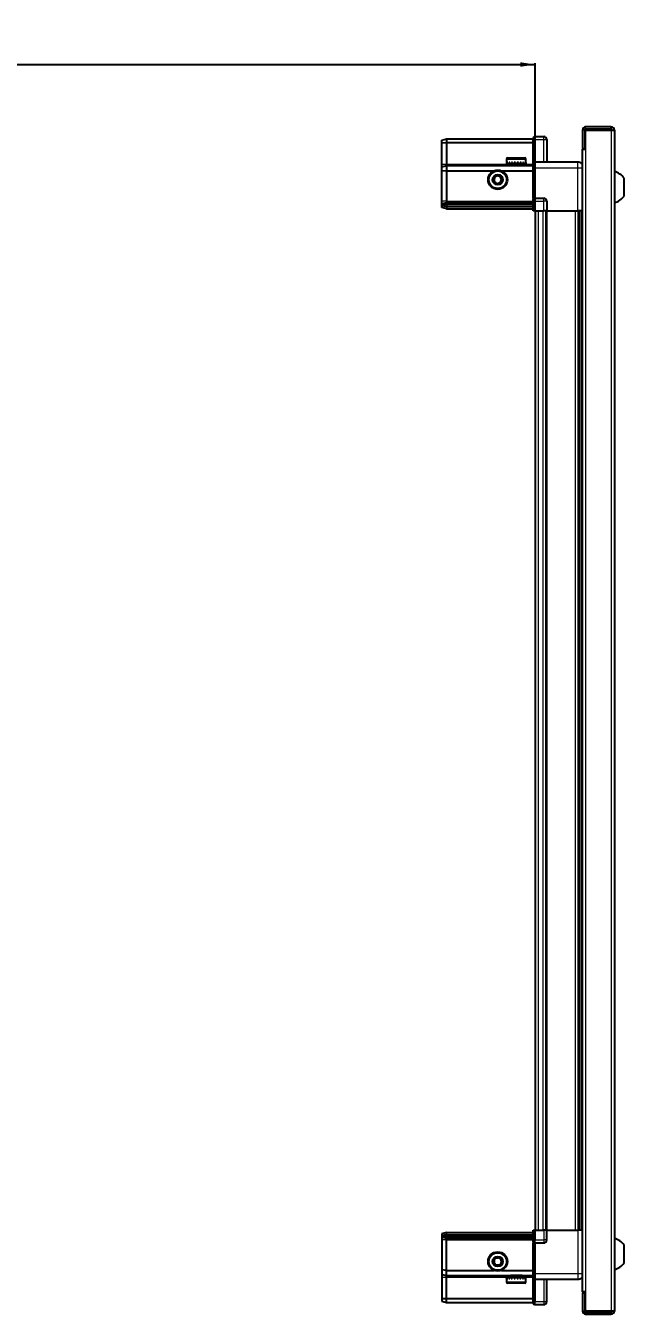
# Model space of a CAD drawing. Header units: millimetres. Extents: x 1415 to 4959, y -388 to 1753.
# Drawn here: x 3367 to 3769, y 777 to 1644 of the extents above; entities that cross this region are included whole.
import ezdxf

# ---------------------------------------------------------------- set-up
doc = ezdxf.new("R2010")
doc.units = ezdxf.units.MM
doc.layers.add('FORMAT', color=7, linetype='Continuous')
doc.styles.add('SLDTEXTSTYLE0', font='TXT', dxfattribs={"width": 0.75})
doc.dimstyles.new('SLDDIMSTYLE0', dxfattribs={"dimtxt": 20, "dimasz": 10, "dimexe": 0, "dimexo": 0.0625, "dimgap": 5, "dimtad": 2, "dimdec": 1, "dimrnd": 1e-09, "dimzin": 12, "dimdsep": 46, "dimtxsty": 'SLDTEXTSTYLE0', "dimsah": 1, "dimcen": 0.09, "dimadec": 0, "dimazin": 3, "dimtfac": 1, "dimtofl": 0, "dimtmove": 0, "dimatfit": 3, "dimfxl": 0, "dimfrac": 2, "dimtolj": 1, "dimtzin": 12, "dimarcsym": 0})

# ---------------------------------------------------------------- blocks, each defined once
blk = doc.blocks.new('_D_5')
at = {"layer": 'FORMAT'}
for p, q in [((2809.28, 1519.33), (2809.28, 1618.82)), ((2809.28, 1617.82), (3709.28, 1617.82)), ((3709.28, 1519.33), (3709.28, 1618.82))]:
    blk.add_line(p, q, dxfattribs=at)
for points in [[(2809.28, 1617.82), (2819.28, 1616.28), (2819.28, 1619.36)], [(3709.28, 1617.82), (3699.28, 1619.36), (3699.28, 1616.28)]]:
    blk.add_solid(points, dxfattribs=at)
at = {"layer": 'FORMAT', "insert": (3237.11, 1643.6), "char_height": 20, "attachment_point": 1, "style": 'SLDTEXTSTYLE0'}
blk.add_mtext('900', dxfattribs=at)

msp = doc.modelspace()

# ---------------------------------------------------------------- linework, layer by layer
at = {"color": 7, "linetype": 'Continuous', "lineweight": 25}
for p, q in [((3741.13, 1573.72), (3741.13, 1561.32)), ((3742.63, 1573.72), (3742.63, 1561.32)), ((3743.13, 1560.82), (3743.13, 1573.72)), ((3743.13, 1573.72), (3760.53, 1573.72)), ((3760.53, 1575.82), (3743.23, 1575.82)), ((3760.53, 1574.32), (3743.23, 1574.32)), ((3760.53, 1574.32), (3760.53, 1575.82)), ((3760.53, 1573.72), (3762.63, 1573.72)), ((3762.63, 1573.72), (3762.63, 778.92)), ((3646.63, 1567.02), (3649.63, 1567.82)), ((3646.63, 1565.17), (3646.63, 1567.02)), ((3646.63, 1565.17), (3649.63, 1565.32)), ((3646.63, 1550.82), (3646.63, 1565.17)), ((3649.63, 1567.82), (3649.63, 1565.32)), ((3649.63, 1567.82), (3707.93, 1567.82)), ((3649.63, 1565.32), (3649.63, 1550.82)), ((3649.63, 1565.32), (3707.93, 1565.32)), ((3708.79, 1569.32), (3707.93, 1568.82)), ((3708.79, 1569.32), (3707.93, 1568.82)), ((3707.93, 1568.82), (3707.93, 1567.32)), ((3707.93, 1552.52), (3707.93, 1567.32)), ((3709.13, 1569.32), (3708.79, 1569.32)), ((3709.13, 1569.32), (3708.79, 1569.32)), ((3709.13, 1569.32), (3709.13, 1569.32)), ((3709.13, 1567.32), (3709.13, 1569.32)), ((3709.13, 1569.32), (3715.13, 1569.32)), ((3709.13, 1567.32), (3709.13, 1552.52)), ((3717.13, 1567.32), (3717.13, 1552.32)), ((3741.03, 1560.82), (3741.03, 791.82)), ((3741.03, 1560.82), (3743.13, 1560.82)), ((3741.13, 1561.32), (3742.63, 1561.32)), ((3690.13, 1554.22), (3690.13, 1551.32)), ((3690.93, 1555.02), (3702.33, 1555.02)), ((3703.13, 1551.32), (3703.13, 1554.22)), ((3707.93, 1552.32), (3707.93, 1552.52)), ((3709.13, 1552.32), (3707.93, 1552.32)), ((3707.93, 1548.32), (3707.93, 1552.32)), ((3709.13, 1552.52), (3709.13, 1552.32)), ((3709.13, 1552.32), (3709.13, 1548.32)), ((3709.13, 1552.32), (3738.13, 1552.32)), ((3646.63, 1549.02), (3646.63, 1550.82)), ((3646.63, 1549.02), (3649.63, 1549.82)), ((3646.63, 1545.99), (3646.63, 1549.02)), ((3649.63, 1546.32), (3646.63, 1545.99)), ((3646.63, 1525.82), (3646.63, 1545.99)), ((3649.63, 1550.82), (3649.63, 1549.82)), ((3649.63, 1549.82), (3649.63, 1546.32)), ((3649.63, 1549.82), (3707.93, 1549.82)), ((3649.63, 1546.32), (3649.63, 1525.82)), ((3649.63, 1546.32), (3681.63, 1546.32)), ((3686.63, 1546.32), (3707.93, 1546.32)), ((3690.13, 1551.32), (3690.16, 1551.32)), ((3690.28, 1551.82), (3690.16, 1551.82)), ((3690.16, 1551.82), (3690.16, 1551.32)), ((3690.16, 1551.32), (3690.28, 1551.32)), ((3690.28, 1551.82), (3690.28, 1551.32)), ((3690.28, 1551.32), (3690.69, 1551.32)), ((3691.03, 1551.82), (3690.69, 1551.82)), ((3690.69, 1551.82), (3690.69, 1551.32)), ((3690.69, 1551.32), (3691.03, 1551.32)), ((3691.03, 1551.82), (3691.03, 1551.32)), ((3691.03, 1551.32), (3691.8, 1551.32)), ((3692.33, 1551.82), (3691.8, 1551.82)), ((3691.8, 1551.82), (3691.8, 1551.32)), ((3691.8, 1551.32), (3692.33, 1551.32)), ((3692.23, 1551.32), (3692.23, 1551.22)), ((3692.23, 1551.22), (3701.03, 1551.22)), ((3692.33, 1551.82), (3692.33, 1551.32)), ((3692.33, 1551.32), (3693.39, 1551.32)), ((3692.63, 1550.82), (3693.32, 1550.34)), ((3692.63, 1550.82), (3700.63, 1550.82)), ((3693.32, 1550.34), (3692.63, 1549.86)), ((3692.63, 1549.86), (3692.63, 1549.82)), ((3692.63, 1549.86), (3700.63, 1549.86)), ((3693.32, 1550.34), (3699.94, 1550.34)), ((3694.05, 1551.82), (3693.39, 1551.82)), ((3693.39, 1551.82), (3693.39, 1551.32)), ((3693.39, 1551.32), (3694.05, 1551.32)), ((3694.05, 1551.82), (3694.05, 1551.32)), ((3694.05, 1551.32), (3695.29, 1551.32)), ((3696.02, 1551.82), (3695.29, 1551.82)), ((3695.29, 1551.82), (3695.29, 1551.32)), ((3695.29, 1551.32), (3695.72, 1551.32)), ((3695.72, 1551.82), (3695.72, 1551.32)), ((3696.02, 1551.82), (3696.02, 1551.32)), ((3696.02, 1551.32), (3697.32, 1551.32)), ((3698.05, 1551.82), (3697.32, 1551.82)), ((3697.32, 1551.82), (3697.32, 1551.32)), ((3697.59, 1551.82), (3697.59, 1551.32)), ((3697.59, 1551.32), (3698.05, 1551.32)), ((3698.05, 1551.82), (3698.05, 1551.32)), ((3698.05, 1551.32), (3699.28, 1551.32)), ((3699.94, 1551.82), (3699.28, 1551.82)), ((3699.28, 1551.82), (3699.28, 1551.32)), ((3699.28, 1551.32), (3699.94, 1551.32)), ((3699.94, 1551.82), (3699.94, 1551.32)), ((3699.94, 1551.32), (3700.98, 1551.32)), ((3699.94, 1550.34), (3700.63, 1550.82)), ((3700.63, 1549.86), (3699.94, 1550.34)), ((3700.63, 1549.82), (3700.63, 1549.86)), ((3701.5, 1551.82), (3700.98, 1551.82)), ((3700.98, 1551.82), (3700.98, 1551.32)), ((3700.98, 1551.32), (3701.5, 1551.32)), ((3701.03, 1551.22), (3701.03, 1551.32)), ((3701.5, 1551.82), (3701.5, 1551.32)), ((3701.5, 1551.32), (3702.26, 1551.32)), ((3702.59, 1551.82), (3702.26, 1551.82)), ((3702.26, 1551.82), (3702.26, 1551.32)), ((3702.26, 1551.32), (3702.59, 1551.32)), ((3702.59, 1551.82), (3702.59, 1551.32)), ((3702.59, 1551.32), (3702.99, 1551.32)), ((3703.1, 1551.82), (3702.99, 1551.82)), ((3702.99, 1551.82), (3702.99, 1551.32)), ((3702.99, 1551.32), (3703.1, 1551.32)), ((3703.1, 1551.82), (3703.1, 1551.32)), ((3703.1, 1551.32), (3703.13, 1551.32)), ((3707.93, 1528.02), (3707.93, 1548.32)), ((3709.13, 1548.32), (3709.13, 1528.02)), ((3769.23, 1529.32), (3769.23, 1541.32)), ((3707.93, 1527.82), (3707.93, 1528.02)), ((3709.13, 1527.82), (3707.93, 1527.82)), ((3707.93, 1527.82), (3707.93, 1527.15)), ((3707.93, 1519.32), (3707.93, 1527.15)), ((3709.13, 1528.02), (3709.13, 1527.82)), ((3709.13, 1525.82), (3709.13, 1527.82)), ((3709.13, 1525.82), (3709.13, 1527.82)), ((3709.13, 1527.82), (3715.13, 1527.82)), ((3646.63, 1524.02), (3646.63, 1525.82)), ((3649.63, 1524.82), (3646.63, 1524.02)), ((3646.63, 1523.28), (3646.63, 1524.02)), ((3649.63, 1523.82), (3646.63, 1523.28)), ((3646.63, 1522.78), (3646.63, 1523.28)), ((3649.63, 1522.32), (3646.63, 1522.78)), ((3646.63, 1521.63), (3646.63, 1522.78)), ((3649.63, 1520.82), (3646.63, 1521.63)), ((3649.63, 1525.82), (3649.63, 1524.82)), ((3649.63, 1524.82), (3649.63, 1523.82)), ((3649.63, 1524.82), (3707.93, 1524.82)), ((3649.63, 1523.82), (3649.63, 1522.32)), ((3649.63, 1523.82), (3707.93, 1523.82)), ((3649.63, 1522.32), (3707.93, 1522.32)), ((3649.63, 1522.32), (3649.63, 1520.82)), ((3649.63, 1520.82), (3707.93, 1520.82)), ((3708.79, 1519.32), (3707.93, 1519.32)), ((3708.79, 1525.82), (3708.79, 1519.32)), ((3709.13, 1519.32), (3708.79, 1519.32)), ((3709.13, 1525.82), (3709.13, 1519.32)), ((3709.13, 1519.32), (3715.13, 1519.32)), ((3709.28, 1519.32), (3709.28, 833.32)), ((3717.13, 1519.32), (3715.13, 1519.32)), ((3716.48, 1519.32), (3716.48, 833.32)), ((3717.13, 1525.82), (3717.13, 1519.32)), ((3717.13, 1519.32), (3738.13, 1519.32)), ((3739.15, 833.32), (3739.15, 1519.32)), ((3739.18, 833.32), (3739.18, 1519.32)), ((3740.98, 1519.32), (3740.98, 833.32)), ((3707.93, 825.5), (3707.93, 833.32)), ((3707.93, 833.32), (3708.79, 833.32)), ((3708.79, 833.32), (3708.79, 833.32)), ((3708.79, 833.32), (3708.79, 826.82)), ((3709.13, 833.32), (3708.79, 833.32)), ((3709.13, 833.32), (3709.13, 833.32)), ((3709.13, 833.32), (3709.13, 826.82)), ((3709.13, 833.32), (3709.13, 826.82)), ((3709.13, 833.32), (3715.13, 833.32)), ((3717.13, 833.32), (3715.13, 833.32)), ((3717.13, 826.82), (3717.13, 833.32)), ((3717.13, 833.32), (3738.13, 833.32)), ((3649.63, 831.82), (3646.63, 831.02)), ((3646.63, 831.02), (3646.63, 829.87)), ((3649.63, 830.32), (3646.63, 829.87)), ((3646.63, 829.87), (3646.63, 829.37)), ((3649.63, 828.82), (3646.63, 829.37)), ((3646.63, 829.37), (3646.63, 828.63)), ((3649.63, 827.82), (3646.63, 828.63)), ((3646.63, 828.63), (3646.63, 826.82)), ((3646.63, 826.82), (3646.63, 806.66)), ((3649.63, 830.32), (3649.63, 831.82)), ((3649.63, 831.82), (3707.93, 831.82)), ((3649.63, 828.82), (3649.63, 830.32)), ((3649.63, 830.32), (3707.93, 830.32)), ((3649.63, 828.82), (3707.93, 828.82)), ((3649.63, 827.82), (3649.63, 828.82)), ((3649.63, 827.82), (3707.93, 827.82)), ((3649.63, 826.82), (3649.63, 827.82)), ((3649.63, 806.32), (3649.63, 826.82)), ((3707.93, 825.5), (3707.93, 824.82)), ((3709.13, 824.82), (3707.93, 824.82)), ((3707.93, 824.62), (3707.93, 824.82)), ((3707.93, 804.32), (3707.93, 824.62)), ((3709.13, 824.82), (3709.13, 826.82)), ((3709.13, 824.82), (3709.13, 824.62)), ((3709.13, 824.82), (3715.13, 824.82)), ((3709.13, 824.62), (3709.13, 804.32)), ((3769.23, 811.32), (3769.23, 823.32)), ((3649.63, 806.32), (3646.63, 806.66)), ((3646.63, 806.66), (3646.63, 803.63)), ((3646.63, 803.63), (3649.63, 802.82)), ((3646.63, 803.63), (3646.63, 801.82)), ((3646.63, 801.82), (3646.63, 787.48)), ((3649.63, 806.32), (3681.63, 806.32)), ((3649.63, 802.82), (3649.63, 806.32)), ((3649.63, 802.82), (3707.93, 802.82)), ((3649.63, 801.82), (3649.63, 802.82)), ((3649.63, 787.32), (3649.63, 801.82)), ((3686.63, 806.32), (3707.93, 806.32)), ((3690.13, 801.32), (3690.13, 798.42)), ((3690.14, 801.32), (3690.13, 801.32)), ((3690.14, 800.82), (3690.14, 801.32)), ((3690.24, 801.32), (3690.14, 801.32)), ((3690.14, 800.82), (3690.24, 800.82)), ((3690.24, 800.82), (3690.24, 801.32)), ((3690.61, 801.32), (3690.24, 801.32)), ((3690.61, 800.82), (3690.61, 801.32)), ((3690.93, 801.32), (3690.61, 801.32)), ((3690.61, 800.82), (3690.93, 800.82)), ((3690.93, 800.82), (3690.93, 801.32)), ((3691.67, 801.32), (3690.93, 801.32)), ((3691.67, 800.82), (3691.67, 801.32)), ((3692.18, 801.32), (3691.67, 801.32)), ((3691.67, 800.82), (3692.18, 800.82)), ((3692.18, 800.82), (3692.18, 801.32)), ((3693.21, 801.32), (3692.18, 801.32)), ((3692.23, 801.42), (3692.23, 801.32)), ((3701.03, 801.42), (3692.23, 801.42)), ((3692.63, 802.82), (3692.63, 802.79)), ((3692.63, 802.79), (3693.32, 802.31)), ((3700.63, 802.79), (3692.63, 802.79)), ((3693.32, 802.31), (3692.63, 801.82)), ((3700.63, 801.82), (3692.63, 801.82)), ((3693.21, 800.82), (3693.21, 801.32)), ((3693.86, 801.32), (3693.21, 801.32)), ((3693.21, 800.82), (3693.86, 800.82)), ((3699.94, 802.31), (3693.32, 802.31)), ((3693.86, 800.82), (3693.86, 801.32)), ((3695.09, 801.32), (3693.86, 801.32)), ((3695.09, 800.82), (3695.09, 801.32)), ((3695.59, 801.32), (3695.09, 801.32)), ((3695.09, 800.82), (3695.82, 800.82)), ((3695.59, 800.82), (3695.59, 801.32)), ((3695.82, 800.82), (3695.82, 801.32)), ((3697.12, 801.32), (3695.82, 801.32)), ((3697.12, 800.82), (3697.12, 801.32)), ((3697.12, 800.82), (3697.85, 800.82)), ((3697.45, 800.82), (3697.45, 801.32)), ((3697.85, 801.32), (3697.45, 801.32)), ((3697.85, 800.82), (3697.85, 801.32)), ((3699.1, 801.32), (3697.85, 801.32)), ((3699.1, 800.82), (3699.1, 801.32)), ((3699.76, 801.32), (3699.1, 801.32)), ((3699.1, 800.82), (3699.76, 800.82)), ((3699.76, 800.82), (3699.76, 801.32)), ((3700.83, 801.32), (3699.76, 801.32)), ((3699.94, 802.31), (3700.63, 802.79)), ((3700.63, 801.82), (3699.94, 802.31)), ((3700.63, 802.79), (3700.63, 802.82)), ((3700.83, 800.82), (3700.83, 801.32)), ((3701.37, 801.32), (3700.83, 801.32)), ((3700.83, 800.82), (3701.37, 800.82)), ((3701.03, 801.32), (3701.03, 801.42)), ((3701.37, 800.82), (3701.37, 801.32)), ((3702.16, 801.32), (3701.37, 801.32)), ((3702.16, 800.82), (3702.16, 801.32)), ((3702.51, 801.32), (3702.16, 801.32)), ((3702.16, 800.82), (3702.51, 800.82)), ((3702.51, 800.82), (3702.51, 801.32)), ((3702.94, 801.32), (3702.51, 801.32)), ((3702.94, 800.82), (3702.94, 801.32)), ((3703.08, 801.32), (3702.94, 801.32)), ((3702.94, 800.82), (3703.08, 800.82)), ((3703.08, 800.82), (3703.08, 801.32)), ((3703.13, 801.32), (3703.08, 801.32)), ((3703.13, 798.42), (3703.13, 801.32)), ((3707.93, 800.32), (3707.93, 804.32)), ((3709.13, 800.32), (3707.93, 800.32)), ((3707.93, 800.12), (3707.93, 800.32)), ((3707.93, 785.32), (3707.93, 800.12)), ((3709.13, 804.32), (3709.13, 800.32)), ((3709.13, 800.32), (3709.13, 800.12)), ((3709.13, 800.32), (3738.13, 800.32)), ((3709.13, 800.12), (3709.13, 785.32)), ((3709.13, 800.12), (3709.13, 785.32)), ((3717.13, 785.32), (3717.13, 800.32)), ((3702.33, 797.62), (3690.93, 797.62)), ((3743.13, 791.82), (3741.03, 791.82)), ((3741.13, 791.32), (3742.63, 791.32)), ((3741.13, 791.32), (3741.13, 778.92)), ((3742.63, 791.32), (3742.63, 778.92)), ((3743.13, 778.92), (3743.13, 791.82)), ((3646.63, 787.48), (3649.63, 787.32)), ((3646.63, 787.48), (3646.63, 785.63)), ((3646.63, 785.63), (3649.63, 784.82)), ((3649.63, 787.32), (3707.93, 787.32)), ((3649.63, 784.82), (3649.63, 787.32)), ((3649.63, 784.82), (3707.93, 784.82)), ((3707.93, 785.32), (3707.93, 783.82)), ((3707.93, 783.82), (3708.79, 783.32)), ((3709.13, 783.32), (3708.79, 783.32)), ((3709.13, 783.32), (3709.13, 785.32)), ((3709.13, 783.32), (3715.13, 783.32)), ((3760.53, 778.92), (3743.13, 778.92)), ((3743.23, 778.32), (3760.53, 778.32)), ((3743.23, 776.82), (3760.53, 776.82)), ((3762.63, 778.92), (3760.53, 778.92)), ((3760.53, 778.32), (3760.53, 776.82))]:
    msp.add_line(p, q, dxfattribs=at)
at = {"color": 8, "linetype": 'Continuous', "lineweight": 18}
for p, q in [((3742.63, 1573.72), (3741.13, 1573.72)), ((3743.23, 1574.32), (3743.23, 1575.82)), ((3760.53, 1573.72), (3760.53, 778.92)), ((3709.13, 1567.32), (3707.93, 1567.32)), ((3709.13, 1567.32), (3715.13, 1567.32)), ((3715.13, 1567.32), (3715.13, 1569.32)), ((3715.13, 1567.32), (3717.13, 1567.32)), ((3715.13, 1552.32), (3715.13, 1567.32)), ((3743.13, 1560.82), (3743.13, 791.82)), ((3690.13, 1554.22), (3703.13, 1554.22)), ((3707.93, 1552.52), (3709.13, 1552.52)), ((3646.63, 1550.82), (3649.63, 1550.82)), ((3649.63, 1550.82), (3692.63, 1550.82)), ((3700.63, 1550.82), (3707.93, 1550.82)), ((3709.13, 1548.32), (3707.93, 1548.32)), ((3709.13, 1548.32), (3738.13, 1548.32)), ((3738.13, 1519.32), (3738.13, 1548.32)), ((3707.93, 1528.02), (3709.13, 1528.02)), ((3715.13, 1525.82), (3715.13, 1527.82)), ((3649.63, 1525.82), (3646.63, 1525.82)), ((3649.63, 1525.82), (3707.93, 1525.82)), ((3709.13, 1525.82), (3708.79, 1525.82)), ((3709.13, 1525.82), (3715.13, 1525.82)), ((3711.28, 1519.32), (3711.28, 833.32)), ((3714.48, 1519.32), (3714.48, 833.32)), ((3717.13, 1525.82), (3715.13, 1525.82)), ((3715.13, 1519.32), (3715.13, 1525.82)), ((3717.13, 1519.32), (3717.13, 833.32)), ((3736.53, 833.32), (3736.53, 1519.32)), ((3737.94, 1519.32), (3737.94, 833.32)), ((3740.39, 833.32), (3740.39, 1519.32)), ((3709.13, 833.32), (3708.79, 833.32)), ((3715.13, 833.32), (3715.13, 826.82)), ((3738.13, 833.32), (3738.13, 804.32)), ((3649.63, 826.82), (3646.63, 826.82)), ((3649.63, 826.82), (3707.93, 826.82)), ((3709.13, 824.62), (3707.93, 824.62)), ((3709.13, 826.82), (3708.79, 826.82)), ((3709.13, 826.82), (3715.13, 826.82)), ((3715.13, 826.82), (3715.13, 824.82)), ((3717.13, 826.82), (3715.13, 826.82)), ((3646.63, 801.82), (3649.63, 801.82)), ((3649.63, 801.82), (3692.63, 801.82)), ((3703.13, 798.42), (3690.13, 798.42)), ((3700.63, 801.82), (3707.93, 801.82)), ((3709.13, 804.32), (3707.93, 804.32)), ((3709.13, 800.12), (3707.93, 800.12)), ((3709.13, 804.32), (3738.13, 804.32)), ((3715.13, 800.32), (3715.13, 785.32)), ((3709.13, 785.32), (3707.93, 785.32)), ((3709.13, 785.32), (3715.13, 785.32)), ((3715.13, 785.32), (3715.13, 783.32)), ((3715.13, 785.32), (3717.13, 785.32)), ((3742.63, 778.92), (3741.13, 778.92)), ((3743.23, 778.32), (3743.23, 776.82))]:
    msp.add_line(p, q, dxfattribs=at)
at = {"color": 7, "linetype": 'Continuous', "lineweight": 25}
for centre, radius in [((3684.13, 1540.32), 6.5), ((3684.13, 1540.32), 3.46), ((3684.13, 812.32), 6.5), ((3684.13, 812.32), 3.46)]:
    msp.add_circle(centre, radius, dxfattribs=at)
at = {"color": 8, "linetype": 'Continuous', "lineweight": 18}
for centre in [(3684.13, 1540.32), (3684.13, 812.32)]:
    msp.add_circle(centre, 5.7, dxfattribs=at)
at = {"color": 7, "linetype": 'Continuous', "lineweight": 25}
for centre, radius, start, end in [((3743.23, 1573.72), 2.1, 90, 180), ((3743.23, 1573.72), 0.6, 90, 180), ((3760.53, 1573.72), 2.1, 0, 90), ((3760.53, 1573.72), 0.6, 0, 90), ((3715.13, 1567.32), 2, 0, 90), ((3690.93, 1554.22), 0.8, 90, 180), ((3702.33, 1554.22), 0.8, 0, 90), ((3692.23, 1550.82), 0.4, 0, 90), ((3701.03, 1550.82), 0.4, 90, 180), ((3759.6, 1534.3), 11.91, 36.1266, 75.29965), ((3684.13, 1540.32), 2.5, 120.74103, 180.74103), ((3684.13, 1540.32), 2.5, 180.74103, 240.74103), ((3684.13, 1540.32), 2.5, 60.74103, 120.74103), ((3684.13, 1540.32), 2.5, 240.74103, 300.74103), ((3684.13, 1540.32), 2.5, 0.74103, 60.74103), ((3684.13, 1540.32), 2.5, 300.74103, 0.74103), ((3715.13, 1525.82), 2, 0, 90), ((3759.6, 1536.35), 11.91, 284.70035, 323.8734), ((3715.13, 826.82), 2, 270, 0), ((3759.6, 816.3), 11.91, 36.1266, 75.29965), ((3684.13, 812.32), 2.5, 155.91157, 215.91157), ((3684.13, 812.32), 2.5, 95.91157, 155.91157), ((3684.13, 812.32), 2.5, 215.91157, 275.91157), ((3684.13, 812.32), 2.5, 35.91157, 95.91157), ((3684.13, 812.32), 2.5, 275.91157, 335.91157), ((3684.13, 812.32), 2.5, 335.91157, 35.91157), ((3759.6, 818.35), 11.91, 284.70035, 323.8734), ((3690.93, 798.42), 0.8, 180, 270), ((3692.23, 801.82), 0.4, 270, 0), ((3701.03, 801.82), 0.4, 180, 270), ((3702.33, 798.42), 0.8, 270, 0), ((3715.13, 785.32), 2, 270, 0), ((3743.23, 778.92), 2.1, 180, 270), ((3743.23, 778.92), 0.6, 180, 270), ((3760.53, 778.92), 2.1, 270, 0), ((3760.53, 778.92), 0.6, 270, 0)]:
    msp.add_arc(centre, radius, start, end, dxfattribs=at)
for centre, start_param, end_param in [((3705.33, 1525.82), 0, 0.722734), ((3705.33, 826.82), 5.560451, 6.283185)]:
    msp.add_ellipse(centre, major_axis=(3.46, 0), ratio=0.57735, start_param=start_param, end_param=end_param, dxfattribs=at)
for points, knots in [([(3738.13, 1552.32), (3738.57, 1552.28), (3739.24, 1552.21), (3740.06, 1551.77), (3740.61, 1551.33), (3740.89, 1550.96), (3741.03, 1550.77)], [0, 0, 0, 0, 0.384298, 0.591173, 0.802437, 1, 1, 1, 1]), ([(3681.61, 1541.73), (3682.05, 1542), (3682.88, 1542.49), (3683.7, 1542.98), (3684.09, 1543.21)], [0, 0, 0, 0, 0.534686, 1, 1, 1, 1]), ([(3681.64, 1538.85), (3681.64, 1538.97), (3681.64, 1539.57), (3681.62, 1540.57), (3681.61, 1541.39), (3681.61, 1541.73)], [0, 0, 0, 0, 0.133125, 0.637099, 1, 1, 1, 1]), ([(3684.16, 1537.44), (3683.71, 1537.69), (3682.87, 1538.16), (3682.03, 1538.63), (3681.64, 1538.85)], [0, 0, 0, 0, 0.5346859, 1, 1, 1, 1]), ([(3684.09, 1543.21), (3684.54, 1542.96), (3685.38, 1542.49), (3686.22, 1542.02), (3686.61, 1541.8)], [0, 0, 0, 0, 0.5346859, 1, 1, 1, 1]), ([(3686.64, 1538.91), (3686.2, 1538.65), (3685.37, 1538.16), (3684.55, 1537.67), (3684.16, 1537.44)], [0, 0, 0, 0, 0.534686, 1, 1, 1, 1]), ([(3686.61, 1541.8), (3686.61, 1541.45), (3686.62, 1540.63), (3686.63, 1539.64), (3686.64, 1539.04), (3686.64, 1538.91)], [0, 0, 0, 0, 0.362901, 0.866875, 1, 1, 1, 1]), ([(3740.98, 1519.32), (3740.94, 1519.32), (3740.72, 1519.32), (3740, 1519.32), (3739.04, 1519.32), (3738.38, 1519.32), (3738.13, 1519.32)], [0, 0, 0, 0, 0.071707, 0.420979, 0.770251, 1, 1, 1, 1]), ([(3740.98, 833.32), (3740.94, 833.32), (3740.72, 833.32), (3740, 833.32), (3739.04, 833.32), (3738.38, 833.32), (3738.13, 833.32)], [0, 0, 0, 0, 0.071707, 0.420979, 0.770251, 1, 1, 1, 1]), ([(3681.25, 812.03), (3681.46, 812.5), (3681.86, 813.38), (3682.25, 814.25), (3682.43, 814.66)], [0, 0, 0, 0, 0.534686, 1, 1, 1, 1]), ([(3682.95, 809.69), (3682.64, 810.11), (3682.08, 810.89), (3681.52, 811.66), (3681.25, 812.03)], [0, 0, 0, 0, 0.534686, 1, 1, 1, 1]), ([(3682.43, 814.66), (3682.78, 814.7), (3683.59, 814.78), (3684.58, 814.88), (3685.18, 814.95), (3685.3, 814.96)], [0, 0, 0, 0, 0.362901, 0.866875, 1, 1, 1, 1]), ([(3685.82, 809.99), (3685.69, 809.97), (3685.1, 809.91), (3684.11, 809.81), (3683.29, 809.72), (3682.95, 809.69)], [0, 0, 0, 0, 0.133125, 0.637099, 1, 1, 1, 1]), ([(3685.3, 814.96), (3685.61, 814.54), (3686.17, 813.76), (3686.74, 812.98), (3687, 812.62)], [0, 0, 0, 0, 0.534686, 1, 1, 1, 1]), ([(3687, 812.62), (3686.79, 812.15), (3686.39, 811.27), (3686, 810.39), (3685.82, 809.99)], [0, 0, 0, 0, 0.534686, 1, 1, 1, 1]), ([(3738.13, 800.32), (3738.57, 800.37), (3739.24, 800.44), (3740.06, 800.88), (3740.61, 801.32), (3740.89, 801.69), (3741.03, 801.87)], [0, 0, 0, 0, 0.384298, 0.591173, 0.802437, 1, 1, 1, 1])]:
    msp.add_open_spline(points, degree=3, knots=knots, dxfattribs=at)
at = {"color": 8, "linetype": 'Continuous', "lineweight": 18}
for points in [[(3738.13, 1548.32), (3738.13, 1548.85), (3738.13, 1549.9), (3738.13, 1551.22), (3738.13, 1552.14), (3738.13, 1552.26), (3738.13, 1552.32)], [(3738.13, 804.32), (3738.13, 803.8), (3738.13, 802.75), (3738.13, 801.43), (3738.13, 800.5), (3738.13, 800.38), (3738.13, 800.32)]]:
    msp.add_open_spline(points, degree=3, dxfattribs=at)
for points in [[(3738.13, 1548.32), (3738.57, 1548.32), (3739.24, 1548.32), (3740.06, 1548.32), (3740.61, 1548.32), (3740.89, 1548.32), (3741.03, 1548.32)], [(3738.13, 804.32), (3738.57, 804.32), (3739.24, 804.32), (3740.06, 804.32), (3740.61, 804.32), (3740.89, 804.32), (3741.03, 804.32)]]:
    msp.add_open_spline(points, degree=3, knots=[0, 0, 0, 0, 0.384298, 0.591173, 0.802437, 1, 1, 1, 1], dxfattribs=at)

# ---------------------------------------------------------------- dimensions: what is measured, and where the dimension line sits
at = {"layer": 'FORMAT'}
dim = msp.add_linear_dim(base=(3709.28, 1617.82), p1=(2809.28, 1519.32), p2=(3709.28, 1519.32), dimstyle='SLDDIMSTYLE0', dxfattribs=at)
dim.commit()
dim.dimension.update_dxf_attribs({"geometry": '_D_5', "text_midpoint": (3259.28, 1617.82), "dimtype": 160})

doc.saveas('drawing.dxf')
